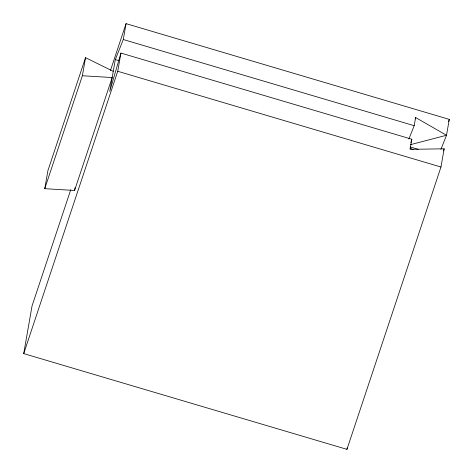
<?xml version="1.0" encoding="UTF-8"?>
<svg xmlns="http://www.w3.org/2000/svg" width="473" height="473" viewBox="0 0 473 473"><rect width="100%" height="100%" fill="white"/><g stroke="black" fill="none" stroke-linecap="round" stroke-linejoin="round"><path stroke-width="0.71" d="M44.758 188.686L82.373 75.757L112.178 77.542L74.568 190.477L44.758 188.686L47.915 170.605L85.524 57.671L113.26 71.328M440.925 149.32L446.512 135.266L449.279 119.391L126.06 23.65L123.287 39.525L115.306 59.604L109.76 91.401L120.922 53.071L411.823 139.239L410.061 149.338L444.147 148.812L440.972 167.022L346.94 449.35L23.721 353.609L32.028 305.978L70.761 189.685M82.373 75.757L85.524 57.671M74.568 190.477L75.047 187.71M23.721 353.609L117.747 71.281L120.922 53.071M346.94 449.35L347.194 447.907M408.867 139.08L414.188 125.694L415.613 117.535L446.512 135.266L410.452 144.667M410.812 142.728L411.823 139.239M443.538 150.905L444.147 148.812M110.428 70.589L126.06 23.65M415.152 118.912L415.613 117.535M448.581 121.496L449.279 119.391M123.287 39.525L414.188 125.694M115.306 59.604L118.847 60.65M410.428 147.02L418.156 149.308M117.747 71.281L440.972 167.022M409.99 147.943L413.148 149.752"/></g></svg>
